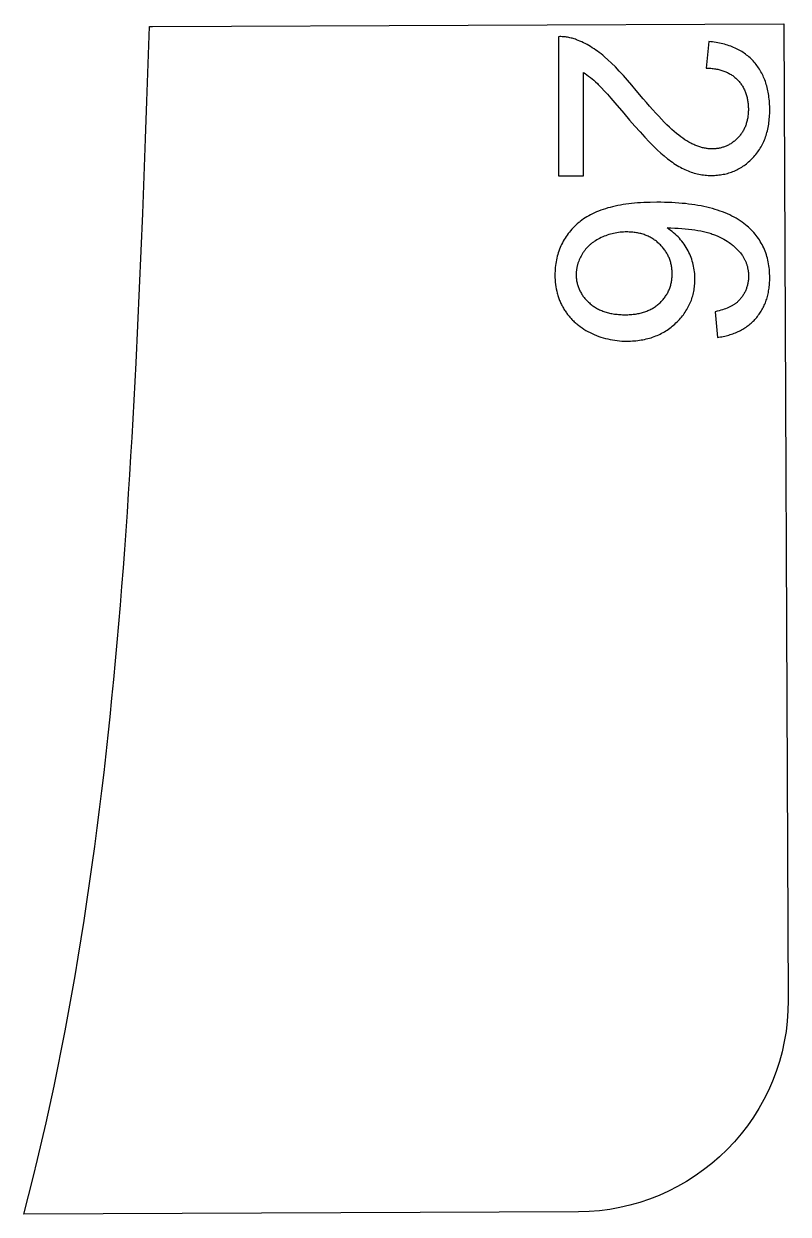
# Model space of a CAD drawing. Extents: x -16189 to 5251, y 3521 to 4024.
# Drawn here: x -3771.9 to -3590.3, y 3741 to 4023.8 of the extents above; entities that cross this region are included whole.
import ezdxf

# ---------------------------------------------------------------- set-up
doc = ezdxf.new("R2010")
doc.units = 0
doc.layers.add('LAYER_03', color=7, linetype='CONTINUOUS')

msp = doc.modelspace()

# ---------------------------------------------------------------- linework, layer by layer
at = {"layer": 'LAYER_03'}
for p, q in [((-3634.37, 3973.13), (-3634.74, 3972.97)), ((-3634.01, 3973.29), (-3634.37, 3973.13)), ((-3633.64, 3973.43), (-3634.01, 3973.29)), ((-3633.27, 3973.56), (-3633.64, 3973.43)), ((-3632.9, 3973.68), (-3633.27, 3973.56)), ((-3632.53, 3973.79), (-3632.9, 3973.68)), ((-3632.15, 3973.89), (-3632.53, 3973.79)), ((-3631.77, 3973.98), (-3632.15, 3973.89)), ((-3631.39, 3974.06), (-3631.77, 3973.98)), ((-3631.01, 3974.13), (-3631.39, 3974.06)), ((-3630.62, 3974.18), (-3631.01, 3974.13)), ((-3630.24, 3974.23), (-3630.62, 3974.18)), ((-3629.85, 3974.27), (-3630.24, 3974.23)), ((-3629.46, 3974.29), (-3629.85, 3974.27)), ((-3629.06, 3974.31), (-3629.46, 3974.29)), ((-3628.67, 3974.32), (-3629.06, 3974.31)), ((-3628.37, 3974.31), (-3628.67, 3974.32)), ((-3628.07, 3974.3), (-3628.37, 3974.31)), ((-3627.78, 3974.29), (-3628.07, 3974.3)), ((-3627.49, 3974.27), (-3627.78, 3974.29)), ((-3627.2, 3974.25), (-3627.49, 3974.27)), ((-3626.92, 3974.21), (-3627.2, 3974.25)), ((-3626.64, 3974.18), (-3626.92, 3974.21)), ((-3626.37, 3974.13), (-3626.64, 3974.18)), ((-3626.09, 3974.09), (-3626.37, 3974.13)), ((-3625.83, 3974.03), (-3626.09, 3974.09)), ((-3625.56, 3973.97), (-3625.83, 3974.03)), ((-3625.3, 3973.91), (-3625.56, 3973.97)), ((-3625.04, 3973.84), (-3625.3, 3973.91)), ((-3624.79, 3973.76), (-3625.04, 3973.84)), ((-3624.54, 3973.68), (-3624.79, 3973.76)), ((-3624.29, 3973.59), (-3624.54, 3973.68)), ((-3624.05, 3973.5), (-3624.29, 3973.59)), ((-3623.81, 3973.4), (-3624.05, 3973.5)), ((-3623.58, 3973.29), (-3623.81, 3973.4)), ((-3623.35, 3973.18), (-3623.58, 3973.29)), ((-3623.12, 3973.07), (-3623.35, 3973.18)), ((-3638.31, 3970.35), (-3638.42, 3970.21)), ((-3638.19, 3970.48), (-3638.31, 3970.35)), ((-3638.07, 3970.61), (-3638.19, 3970.48)), ((-3637.94, 3970.74), (-3638.07, 3970.61)), ((-3637.82, 3970.87), (-3637.94, 3970.74)), ((-3637.69, 3970.99), (-3637.82, 3970.87)), ((-3637.56, 3971.12), (-3637.69, 3970.99)), ((-3637.42, 3971.24), (-3637.56, 3971.12)), ((-3637.29, 3971.35), (-3637.42, 3971.24)), ((-3637.15, 3971.47), (-3637.29, 3971.35)), ((-3637.01, 3971.59), (-3637.15, 3971.47)), ((-3636.86, 3971.7), (-3637.01, 3971.59)), ((-3636.71, 3971.81), (-3636.86, 3971.7)), ((-3636.56, 3971.92), (-3636.71, 3971.81)), ((-3636.41, 3972.02), (-3636.56, 3971.92)), ((-3636.1, 3972.23), (-3636.41, 3972.02)), ((-3635.77, 3972.43), (-3636.1, 3972.23)), ((-3635.44, 3972.62), (-3635.77, 3972.43)), ((-3635.09, 3972.8), (-3635.44, 3972.62)), ((-3634.74, 3972.97), (-3635.09, 3972.8)), ((-3622.89, 3972.95), (-3623.12, 3973.07)), ((-3622.67, 3972.82), (-3622.89, 3972.95)), ((-3622.45, 3972.69), (-3622.67, 3972.82)), ((-3622.24, 3972.55), (-3622.45, 3972.69)), ((-3622.03, 3972.4), (-3622.24, 3972.55)), ((-3621.82, 3972.25), (-3622.03, 3972.4)), ((-3621.62, 3972.1), (-3621.82, 3972.25)), ((-3621.42, 3971.94), (-3621.62, 3972.1)), ((-3621.23, 3971.77), (-3621.42, 3971.94)), ((-3621.04, 3971.6), (-3621.23, 3971.77)), ((-3620.85, 3971.42), (-3621.04, 3971.6)), ((-3620.66, 3971.24), (-3620.85, 3971.42)), ((-3620.49, 3971.05), (-3620.66, 3971.24)), ((-3620.31, 3970.86), (-3620.49, 3971.05)), ((-3620.15, 3970.67), (-3620.31, 3970.86)), ((-3619.99, 3970.48), (-3620.15, 3970.67)), ((-3619.83, 3970.29), (-3619.99, 3970.48)), ((-3619.69, 3970.09), (-3619.83, 3970.29)), ((-3639.95, 3967.67), (-3640.07, 3967.35)), ((-3639.81, 3967.98), (-3639.95, 3967.67)), ((-3639.67, 3968.29), (-3639.81, 3967.98)), ((-3639.51, 3968.59), (-3639.67, 3968.29)), ((-3639.33, 3968.9), (-3639.51, 3968.59)), ((-3639.15, 3969.2), (-3639.33, 3968.9)), ((-3639.05, 3969.35), (-3639.15, 3969.2)), ((-3638.95, 3969.5), (-3639.05, 3969.35)), ((-3638.85, 3969.65), (-3638.95, 3969.5)), ((-3638.75, 3969.79), (-3638.85, 3969.65)), ((-3638.64, 3969.93), (-3638.75, 3969.79)), ((-3638.53, 3970.07), (-3638.64, 3969.93)), ((-3638.42, 3970.21), (-3638.53, 3970.07)), ((-3619.54, 3969.89), (-3619.69, 3970.09)), ((-3619.41, 3969.69), (-3619.54, 3969.89)), ((-3619.27, 3969.48), (-3619.41, 3969.69)), ((-3619.15, 3969.28), (-3619.27, 3969.48)), ((-3619.03, 3969.07), (-3619.15, 3969.28)), ((-3618.92, 3968.86), (-3619.03, 3969.07)), ((-3618.81, 3968.64), (-3618.92, 3968.86)), ((-3618.71, 3968.43), (-3618.81, 3968.64)), ((-3618.61, 3968.21), (-3618.71, 3968.43)), ((-3618.52, 3967.98), (-3618.61, 3968.21)), ((-3618.44, 3967.76), (-3618.52, 3967.98)), ((-3618.36, 3967.53), (-3618.44, 3967.76)), ((-3618.28, 3967.3), (-3618.36, 3967.53)), ((-3640.64, 3964.79), (-3640.65, 3964.62)), ((-3640.63, 3964.95), (-3640.64, 3964.79)), ((-3640.61, 3965.11), (-3640.63, 3964.95)), ((-3640.59, 3965.28), (-3640.61, 3965.11)), ((-3640.57, 3965.44), (-3640.59, 3965.28)), ((-3640.55, 3965.6), (-3640.57, 3965.44)), ((-3640.52, 3965.76), (-3640.55, 3965.6)), ((-3640.49, 3965.92), (-3640.52, 3965.76)), ((-3640.45, 3966.09), (-3640.49, 3965.92)), ((-3640.42, 3966.25), (-3640.45, 3966.09)), ((-3640.38, 3966.41), (-3640.42, 3966.25)), ((-3640.33, 3966.56), (-3640.38, 3966.41)), ((-3640.29, 3966.72), (-3640.33, 3966.56)), ((-3640.24, 3966.88), (-3640.29, 3966.72)), ((-3640.19, 3967.04), (-3640.24, 3966.88)), ((-3640.13, 3967.2), (-3640.19, 3967.04)), ((-3640.07, 3967.35), (-3640.13, 3967.2)), ((-3618.22, 3967.07), (-3618.28, 3967.3)), ((-3618.16, 3966.84), (-3618.22, 3967.07)), ((-3618.1, 3966.6), (-3618.16, 3966.84)), ((-3618.05, 3966.36), (-3618.1, 3966.6)), ((-3618.01, 3966.12), (-3618.05, 3966.36)), ((-3617.97, 3965.88), (-3618.01, 3966.12)), ((-3617.94, 3965.63), (-3617.97, 3965.88)), ((-3617.91, 3965.38), (-3617.94, 3965.63)), ((-3617.89, 3965.13), (-3617.91, 3965.38)), ((-3617.88, 3964.88), (-3617.89, 3965.13)), ((-3617.87, 3964.62), (-3617.88, 3964.88)), ((-3640.66, 3964.46), (-3640.67, 3964.29)), ((-3640.67, 3964.29), (-3640.67, 3964.12)), ((-3640.67, 3964.12), (-3640.66, 3963.88)), ((-3640.65, 3964.62), (-3640.66, 3964.46)), ((-3640.66, 3963.88), (-3640.65, 3963.64)), ((-3640.65, 3963.64), (-3640.64, 3963.41)), ((-3640.64, 3963.41), (-3640.62, 3963.17)), ((-3640.62, 3963.17), (-3640.59, 3962.94)), ((-3640.59, 3962.94), (-3640.56, 3962.71)), ((-3640.56, 3962.71), (-3640.52, 3962.48)), ((-3640.52, 3962.48), (-3640.47, 3962.25)), ((-3640.47, 3962.25), (-3640.42, 3962.03)), ((-3640.42, 3962.03), (-3640.36, 3961.8)), ((-3640.36, 3961.8), (-3640.3, 3961.58)), ((-3618.22, 3961.65), (-3618.16, 3961.88)), ((-3618.16, 3961.88), (-3618.1, 3962.12)), ((-3618.1, 3962.12), (-3618.05, 3962.36)), ((-3618.05, 3962.36), (-3618.01, 3962.6)), ((-3618.01, 3962.6), (-3617.97, 3962.84)), ((-3617.97, 3962.84), (-3617.94, 3963.09)), ((-3617.94, 3963.09), (-3617.91, 3963.34)), ((-3617.91, 3963.34), (-3617.89, 3963.59)), ((-3617.89, 3963.59), (-3617.88, 3963.85)), ((-3617.88, 3963.85), (-3617.87, 3964.1)), ((-3617.87, 3964.36), (-3617.87, 3964.62)), ((-3617.87, 3964.1), (-3617.87, 3964.36)), ((-3640.3, 3961.58), (-3640.23, 3961.36)), ((-3640.23, 3961.36), (-3640.15, 3961.15)), ((-3640.15, 3961.15), (-3640.07, 3960.93)), ((-3640.07, 3960.93), (-3639.98, 3960.72)), ((-3639.98, 3960.72), (-3639.88, 3960.51)), ((-3639.88, 3960.51), (-3639.78, 3960.3)), ((-3639.78, 3960.3), (-3639.67, 3960.1)), ((-3639.67, 3960.1), (-3639.56, 3959.9)), ((-3639.56, 3959.9), (-3639.44, 3959.69)), ((-3639.44, 3959.69), (-3639.32, 3959.49)), ((-3639.32, 3959.49), (-3639.18, 3959.3)), ((-3639.18, 3959.3), (-3639.05, 3959.1)), ((-3639.05, 3959.1), (-3638.9, 3958.91)), ((-3619.54, 3958.88), (-3619.41, 3959.08)), ((-3619.41, 3959.08), (-3619.27, 3959.28)), ((-3619.27, 3959.28), (-3619.15, 3959.48)), ((-3619.15, 3959.48), (-3619.03, 3959.68)), ((-3619.03, 3959.68), (-3618.92, 3959.89)), ((-3618.92, 3959.89), (-3618.81, 3960.1)), ((-3618.81, 3960.1), (-3618.71, 3960.31)), ((-3618.71, 3960.31), (-3618.61, 3960.53)), ((-3618.61, 3960.53), (-3618.52, 3960.75)), ((-3618.52, 3960.75), (-3618.44, 3960.97)), ((-3618.44, 3960.97), (-3618.36, 3961.19)), ((-3618.36, 3961.19), (-3618.28, 3961.42)), ((-3618.28, 3961.42), (-3618.22, 3961.65)), ((-3638.9, 3958.91), (-3638.75, 3958.72)), ((-3638.75, 3958.72), (-3638.6, 3958.53)), ((-3638.6, 3958.53), (-3638.43, 3958.34)), ((-3638.43, 3958.34), (-3638.27, 3958.16)), ((-3638.27, 3958.16), (-3638.09, 3957.98)), ((-3638.09, 3957.98), (-3637.91, 3957.8)), ((-3637.91, 3957.8), (-3637.72, 3957.62)), ((-3637.72, 3957.62), (-3637.53, 3957.44)), ((-3637.53, 3957.44), (-3637.33, 3957.27)), ((-3637.33, 3957.27), (-3637.13, 3957.11)), ((-3637.13, 3957.11), (-3636.92, 3956.95)), ((-3636.92, 3956.95), (-3636.71, 3956.79)), ((-3636.71, 3956.79), (-3636.5, 3956.64)), ((-3636.5, 3956.64), (-3636.28, 3956.49)), ((-3636.28, 3956.49), (-3636.05, 3956.36)), ((-3636.05, 3956.36), (-3635.82, 3956.22)), ((-3635.82, 3956.22), (-3635.59, 3956.09)), ((-3622.7, 3956.08), (-3622.48, 3956.2)), ((-3622.48, 3956.2), (-3622.26, 3956.33)), ((-3622.26, 3956.33), (-3622.04, 3956.47)), ((-3622.04, 3956.47), (-3621.83, 3956.62)), ((-3621.83, 3956.62), (-3621.63, 3956.76)), ((-3621.63, 3956.76), (-3621.43, 3956.92)), ((-3621.43, 3956.92), (-3621.23, 3957.08)), ((-3621.23, 3957.08), (-3621.04, 3957.24)), ((-3621.04, 3957.24), (-3620.85, 3957.41)), ((-3620.85, 3957.41), (-3620.66, 3957.58)), ((-3620.66, 3957.58), (-3620.49, 3957.76)), ((-3620.49, 3957.76), (-3620.31, 3957.94)), ((-3620.31, 3957.94), (-3620.15, 3958.12)), ((-3620.15, 3958.12), (-3619.99, 3958.31)), ((-3619.99, 3958.31), (-3619.83, 3958.5)), ((-3619.83, 3958.5), (-3619.69, 3958.69)), ((-3619.69, 3958.69), (-3619.54, 3958.88)), ((-3635.59, 3956.09), (-3635.35, 3955.97)), ((-3635.35, 3955.97), (-3635.11, 3955.85)), ((-3635.11, 3955.85), (-3634.86, 3955.74)), ((-3634.86, 3955.74), (-3634.61, 3955.64)), ((-3634.61, 3955.64), (-3634.36, 3955.53)), ((-3634.36, 3955.53), (-3634.1, 3955.44)), ((-3634.1, 3955.44), (-3633.83, 3955.35)), ((-3633.83, 3955.35), (-3633.56, 3955.26)), ((-3633.56, 3955.26), (-3633.29, 3955.18)), ((-3633.29, 3955.18), (-3633.01, 3955.11)), ((-3633.01, 3955.11), (-3632.73, 3955.04)), ((-3632.73, 3955.04), (-3632.45, 3954.98)), ((-3632.45, 3954.98), (-3632.16, 3954.92)), ((-3632.16, 3954.92), (-3631.86, 3954.87)), ((-3631.86, 3954.87), (-3631.56, 3954.82)), ((-3631.56, 3954.82), (-3631.26, 3954.78)), ((-3631.26, 3954.78), (-3630.95, 3954.75)), ((-3630.95, 3954.75), (-3630.64, 3954.72)), ((-3630.64, 3954.72), (-3630.32, 3954.69)), ((-3630.32, 3954.69), (-3630, 3954.67)), ((-3630, 3954.67), (-3629.67, 3954.66)), ((-3629.67, 3954.66), (-3629.01, 3954.65)), ((-3629.01, 3954.65), (-3628.37, 3954.66)), ((-3628.37, 3954.66), (-3628.06, 3954.67)), ((-3628.06, 3954.67), (-3627.75, 3954.69)), ((-3627.75, 3954.69), (-3627.44, 3954.72)), ((-3627.44, 3954.72), (-3627.14, 3954.75)), ((-3627.14, 3954.75), (-3626.85, 3954.78)), ((-3626.85, 3954.78), (-3626.56, 3954.82)), ((-3626.56, 3954.82), (-3626.27, 3954.87)), ((-3626.27, 3954.87), (-3625.99, 3954.92)), ((-3625.99, 3954.92), (-3625.71, 3954.98)), ((-3625.71, 3954.98), (-3625.43, 3955.04)), ((-3625.43, 3955.04), (-3625.16, 3955.11)), ((-3625.16, 3955.11), (-3624.9, 3955.18)), ((-3624.9, 3955.18), (-3624.64, 3955.26)), ((-3624.64, 3955.26), (-3624.38, 3955.34)), ((-3624.38, 3955.34), (-3624.13, 3955.43)), ((-3624.13, 3955.43), (-3623.88, 3955.52)), ((-3623.88, 3955.52), (-3623.63, 3955.62)), ((-3623.63, 3955.62), (-3623.39, 3955.73)), ((-3623.39, 3955.73), (-3623.16, 3955.84)), ((-3623.16, 3955.84), (-3622.93, 3955.95)), ((-3622.93, 3955.95), (-3622.7, 3956.08))]:
    msp.add_line(p, q, dxfattribs=at)
msp.add_lwpolyline([(-3640.09, 3741.55), (-3771.89, 3740.98), (-3770.76, 3745.32), (-3769.68, 3749.66), (-3768.62, 3754.01), (-3767.6, 3758.35), (-3766.61, 3762.71), (-3765.64, 3767.06), (-3764.71, 3771.42), (-3763.81, 3775.78), (-3762.93, 3780.15), (-3762.09, 3784.51), (-3761.27, 3788.88), (-3760.47, 3793.26), (-3759.71, 3797.63), (-3758.97, 3802.01), (-3758.25, 3806.4), (-3757.56, 3810.78), (-3756.89, 3815.17), (-3756.25, 3819.56), (-3755.63, 3823.95), (-3755.03, 3828.34), (-3754.45, 3832.74), (-3753.89, 3837.14), (-3753.35, 3841.54), (-3752.83, 3845.94), (-3752.33, 3850.34), (-3751.85, 3854.75), (-3751.39, 3859.16), (-3750.94, 3863.57), (-3750.51, 3867.98), (-3750.09, 3872.4), (-3749.69, 3876.81), (-3749.31, 3881.23), (-3748.94, 3885.65), (-3748.58, 3890.07), (-3748.24, 3894.49), (-3747.91, 3898.91), (-3747.59, 3903.34), (-3747.29, 3907.76), (-3746.99, 3912.19), (-3746.71, 3916.62), (-3746.44, 3921.05), (-3746.18, 3925.48), (-3745.68, 3934.34), (-3745.22, 3943.21), (-3744.79, 3952.08), (-3744.38, 3960.95), (-3744, 3969.83), (-3743.63, 3978.7), (-3743.29, 3987.58), (-3742.95, 3996.46), (-3742.63, 4005.35), (-3742, 4023.11), (-3741.3, 4023.11), (-3591.31, 4023.76), (-3590.3, 3791.77, -0.414214)], format="xyb", close=True, dxfattribs=at)
for points in [[(-3644.86, 4020.7), (-3644.86, 3987.68), (-3638.96, 3987.68), (-3638.96, 4012.18), (-3638.55, 4011.92), (-3638.13, 4011.64), (-3637.71, 4011.34), (-3637.3, 4011.02), (-3636.88, 4010.69), (-3636.47, 4010.34), (-3636.05, 4009.98), (-3635.64, 4009.59), (-3635.42, 4009.38), (-3635.18, 4009.14), (-3634.63, 4008.56), (-3633.98, 4007.86), (-3633.24, 4007.04), (-3632.41, 4006.09), (-3631.48, 4005.02), (-3629.35, 4002.5), (-3627.99, 4000.91), (-3626.71, 3999.43), (-3625.49, 3998.07), (-3624.36, 3996.83), (-3623.3, 3995.71), (-3622.31, 3994.7), (-3621.4, 3993.81), (-3620.56, 3993.04), (-3619.76, 3992.36), (-3618.97, 3991.72), (-3618.59, 3991.42), (-3618.2, 3991.14), (-3617.81, 3990.86), (-3617.43, 3990.6), (-3617.05, 3990.36), (-3616.67, 3990.12), (-3616.3, 3989.9), (-3615.92, 3989.69), (-3615.55, 3989.49), (-3615.19, 3989.3), (-3614.82, 3989.13), (-3614.46, 3988.97), (-3614.09, 3988.82), (-3613.73, 3988.68), (-3613.37, 3988.55), (-3613, 3988.43), (-3612.64, 3988.32), (-3612.27, 3988.22), (-3611.9, 3988.13), (-3611.53, 3988.05), (-3611.17, 3987.98), (-3610.8, 3987.92), (-3610.42, 3987.86), (-3610.05, 3987.82), (-3609.68, 3987.79), (-3609.31, 3987.76), (-3608.93, 3987.75), (-3608.56, 3987.74), (-3608.19, 3987.75), (-3607.83, 3987.76), (-3607.47, 3987.78), (-3607.12, 3987.81), (-3606.76, 3987.85), (-3606.42, 3987.89), (-3606.07, 3987.95), (-3605.73, 3988.01), (-3605.39, 3988.08), (-3605.06, 3988.15), (-3604.73, 3988.24), (-3604.41, 3988.33), (-3604.08, 3988.44), (-3603.77, 3988.55), (-3603.45, 3988.67), (-3603.14, 3988.79), (-3602.83, 3988.93), (-3602.53, 3989.07), (-3602.23, 3989.22), (-3601.94, 3989.38), (-3601.64, 3989.55), (-3601.35, 3989.73), (-3601.07, 3989.91), (-3600.79, 3990.1), (-3600.51, 3990.3), (-3600.24, 3990.51), (-3599.97, 3990.73), (-3599.7, 3990.95), (-3599.44, 3991.19), (-3599.18, 3991.43), (-3598.93, 3991.68), (-3598.68, 3991.94), (-3598.43, 3992.2), (-3598.19, 3992.47), (-3597.96, 3992.75), (-3597.74, 3993.03), (-3597.53, 3993.32), (-3597.32, 3993.61), (-3597.12, 3993.91), (-3596.93, 3994.22), (-3596.75, 3994.53), (-3596.57, 3994.85), (-3596.41, 3995.17), (-3596.25, 3995.5), (-3596.09, 3995.84), (-3595.95, 3996.18), (-3595.81, 3996.53), (-3595.69, 3996.88), (-3595.56, 3997.24), (-3595.45, 3997.6), (-3595.35, 3997.97), (-3595.25, 3998.35), (-3595.16, 3998.73), (-3595.08, 3999.12), (-3595, 3999.51), (-3594.94, 3999.91), (-3594.88, 4000.32), (-3594.83, 4000.73), (-3594.79, 4001.15), (-3594.75, 4001.57), (-3594.72, 4002), (-3594.7, 4002.43), (-3594.69, 4002.87), (-3594.69, 4003.32), (-3594.7, 4004.2), (-3594.72, 4004.63), (-3594.75, 4005.06), (-3594.78, 4005.48), (-3594.82, 4005.89), (-3594.87, 4006.3), (-3594.92, 4006.7), (-3594.98, 4007.1), (-3595.05, 4007.49), (-3595.13, 4007.88), (-3595.21, 4008.26), (-3595.3, 4008.63), (-3595.4, 4009), (-3595.5, 4009.36), (-3595.61, 4009.72), (-3595.73, 4010.07), (-3595.86, 4010.42), (-3595.99, 4010.76), (-3596.13, 4011.09), (-3596.28, 4011.42), (-3596.44, 4011.75), (-3596.6, 4012.06), (-3596.77, 4012.38), (-3596.95, 4012.68), (-3597.13, 4012.98), (-3597.32, 4013.28), (-3597.52, 4013.57), (-3597.73, 4013.85), (-3597.94, 4014.13), (-3598.16, 4014.4), (-3598.39, 4014.67), (-3598.62, 4014.93), (-3598.86, 4015.18), (-3599.11, 4015.43), (-3599.36, 4015.67), (-3599.62, 4015.9), (-3599.89, 4016.13), (-3600.17, 4016.35), (-3600.45, 4016.56), (-3600.73, 4016.76), (-3601.03, 4016.96), (-3601.33, 4017.15), (-3601.63, 4017.34), (-3601.95, 4017.51), (-3602.26, 4017.68), (-3602.59, 4017.85), (-3602.92, 4018), (-3603.26, 4018.15), (-3603.61, 4018.29), (-3603.96, 4018.43), (-3604.32, 4018.56), (-3604.69, 4018.68), (-3605.06, 4018.79), (-3605.44, 4018.9), (-3605.82, 4019), (-3606.21, 4019.09), (-3606.61, 4019.18), (-3607.02, 4019.25), (-3607.43, 4019.33), (-3607.85, 4019.39), (-3608.27, 4019.45), (-3608.7, 4019.5), (-3609.14, 4019.54), (-3609.79, 4013.24), (-3609.5, 4013.23), (-3609.21, 4013.22), (-3608.92, 4013.21), (-3608.64, 4013.19), (-3608.37, 4013.16), (-3608.1, 4013.13), (-3607.83, 4013.1), (-3607.56, 4013.06), (-3607.3, 4013.01), (-3607.05, 4012.96), (-3606.8, 4012.91), (-3606.55, 4012.84), (-3606.3, 4012.78), (-3606.06, 4012.71), (-3605.83, 4012.63), (-3605.6, 4012.55), (-3605.37, 4012.46), (-3605.14, 4012.37), (-3604.92, 4012.27), (-3604.71, 4012.17), (-3604.49, 4012.06), (-3604.29, 4011.95), (-3604.08, 4011.83), (-3603.88, 4011.71), (-3603.69, 4011.58), (-3603.49, 4011.45), (-3603.31, 4011.31), (-3603.12, 4011.17), (-3602.94, 4011.02), (-3602.77, 4010.87), (-3602.59, 4010.71), (-3602.43, 4010.55), (-3602.26, 4010.38), (-3602.1, 4010.21), (-3601.95, 4010.03), (-3601.8, 4009.85), (-3601.66, 4009.67), (-3601.52, 4009.49), (-3601.39, 4009.3), (-3601.26, 4009.11), (-3601.14, 4008.91), (-3601.02, 4008.71), (-3600.91, 4008.51), (-3600.81, 4008.3), (-3600.7, 4008.09), (-3600.61, 4007.88), (-3600.52, 4007.66), (-3600.43, 4007.44), (-3600.35, 4007.22), (-3600.28, 4006.99), (-3600.21, 4006.76), (-3600.14, 4006.53), (-3600.08, 4006.29), (-3600.03, 4006.05), (-3599.98, 4005.81), (-3599.93, 4005.56), (-3599.89, 4005.31), (-3599.86, 4005.06), (-3599.83, 4004.8), (-3599.81, 4004.54), (-3599.79, 4004.27), (-3599.78, 4004), (-3599.77, 4003.73), (-3599.77, 4003.46), (-3599.77, 4003.2), (-3599.78, 4002.94), (-3599.79, 4002.68), (-3599.81, 4002.43), (-3599.83, 4002.19), (-3599.85, 4001.94), (-3599.89, 4001.7), (-3599.92, 4001.46), (-3599.97, 4001.22), (-3600.01, 4000.99), (-3600.06, 4000.76), (-3600.12, 4000.54), (-3600.18, 4000.31), (-3600.25, 4000.09), (-3600.32, 3999.87), (-3600.39, 3999.66), (-3600.47, 3999.45), (-3600.56, 3999.24), (-3600.65, 3999.04), (-3600.75, 3998.84), (-3600.85, 3998.64), (-3600.95, 3998.44), (-3601.06, 3998.25), (-3601.18, 3998.06), (-3601.3, 3997.87), (-3601.42, 3997.69), (-3601.55, 3997.51), (-3601.68, 3997.33), (-3601.82, 3997.16), (-3601.97, 3996.99), (-3602.12, 3996.82), (-3602.27, 3996.66), (-3602.43, 3996.5), (-3602.59, 3996.34), (-3602.75, 3996.19), (-3602.92, 3996.05), (-3603.08, 3995.91), (-3603.25, 3995.77), (-3603.42, 3995.64), (-3603.6, 3995.52), (-3603.77, 3995.4), (-3603.95, 3995.28), (-3604.13, 3995.17), (-3604.31, 3995.07), (-3604.5, 3994.97), (-3604.68, 3994.87), (-3604.87, 3994.79), (-3605.06, 3994.7), (-3605.26, 3994.62), (-3605.45, 3994.55), (-3605.65, 3994.48), (-3605.85, 3994.42), (-3606.05, 3994.36), (-3606.26, 3994.3), (-3606.46, 3994.26), (-3606.67, 3994.21), (-3606.88, 3994.17), (-3607.1, 3994.14), (-3607.31, 3994.11), (-3607.53, 3994.09), (-3607.75, 3994.07), (-3607.97, 3994.06), (-3608.2, 3994.05), (-3608.42, 3994.05), (-3608.64, 3994.05), (-3608.86, 3994.06), (-3609.08, 3994.08), (-3609.3, 3994.09), (-3609.52, 3994.12), (-3609.74, 3994.15), (-3609.97, 3994.19), (-3610.19, 3994.23), (-3610.41, 3994.28), (-3610.64, 3994.33), (-3610.86, 3994.39), (-3611.09, 3994.45), (-3611.32, 3994.52), (-3611.55, 3994.6), (-3611.78, 3994.68), (-3612.01, 3994.77), (-3612.24, 3994.86), (-3612.47, 3994.96), (-3612.7, 3995.06), (-3612.94, 3995.17), (-3613.17, 3995.28), (-3613.41, 3995.4), (-3613.88, 3995.66), (-3614.35, 3995.94), (-3614.83, 3996.24), (-3615.32, 3996.57), (-3615.8, 3996.91), (-3616.3, 3997.29), (-3616.82, 3997.71), (-3617.36, 3998.17), (-3617.93, 3998.67), (-3618.51, 3999.22), (-3619.12, 3999.8), (-3619.75, 4000.43), (-3620.4, 4001.1), (-3621.07, 4001.81), (-3621.77, 4002.56), (-3622.48, 4003.35), (-3623.22, 4004.18), (-3623.98, 4005.05), (-3624.76, 4005.97), (-3626.39, 4007.92), (-3627.44, 4009.2), (-3628.47, 4010.39), (-3629.46, 4011.51), (-3630.42, 4012.55), (-3631.35, 4013.52), (-3632.25, 4014.41), (-3633.12, 4015.22), (-3633.95, 4015.95), (-3634.36, 4016.29), (-3634.77, 4016.62), (-3635.18, 4016.94), (-3635.59, 4017.24), (-3636.01, 4017.54), (-3636.42, 4017.82), (-3636.83, 4018.09), (-3637.25, 4018.35), (-3637.67, 4018.59), (-3638.08, 4018.83), (-3638.5, 4019.05), (-3638.92, 4019.26), (-3639.34, 4019.46), (-3639.76, 4019.65), (-3640.18, 4019.82), (-3640.6, 4019.99), (-3640.85, 4020.08), (-3641.11, 4020.17), (-3641.37, 4020.25), (-3641.63, 4020.33), (-3641.89, 4020.39), (-3642.16, 4020.46), (-3642.42, 4020.51), (-3642.69, 4020.56), (-3642.95, 4020.6), (-3643.22, 4020.63), (-3643.49, 4020.66), (-3643.76, 4020.68), (-3644.03, 4020.7), (-3644.31, 4020.71), (-3644.58, 4020.71)], [(-3607.13, 3949.26), (-3606.77, 3949.31), (-3606.41, 3949.37), (-3606.06, 3949.43), (-3605.71, 3949.5), (-3605.37, 3949.57), (-3605.03, 3949.65), (-3604.7, 3949.74), (-3604.37, 3949.83), (-3604.05, 3949.93), (-3603.73, 3950.03), (-3603.42, 3950.14), (-3603.11, 3950.25), (-3602.81, 3950.37), (-3602.51, 3950.5), (-3602.22, 3950.63), (-3601.93, 3950.77), (-3601.65, 3950.91), (-3601.37, 3951.06), (-3601.1, 3951.22), (-3600.83, 3951.38), (-3600.57, 3951.55), (-3600.31, 3951.72), (-3600.05, 3951.9), (-3599.81, 3952.09), (-3599.56, 3952.28), (-3599.32, 3952.47), (-3599.09, 3952.68), (-3598.86, 3952.89), (-3598.64, 3953.1), (-3598.42, 3953.32), (-3598.2, 3953.55), (-3597.99, 3953.78), (-3597.79, 3954.02), (-3597.59, 3954.26), (-3597.4, 3954.51), (-3597.22, 3954.76), (-3597.04, 3955.01), (-3596.87, 3955.27), (-3596.71, 3955.53), (-3596.55, 3955.8), (-3596.4, 3956.07), (-3596.25, 3956.34), (-3596.11, 3956.62), (-3595.98, 3956.9), (-3595.85, 3957.19), (-3595.73, 3957.48), (-3595.62, 3957.78), (-3595.51, 3958.08), (-3595.41, 3958.38), (-3595.32, 3958.69), (-3595.23, 3959), (-3595.15, 3959.32), (-3595.08, 3959.64), (-3595.01, 3959.97), (-3594.95, 3960.3), (-3594.9, 3960.63), (-3594.85, 3960.97), (-3594.8, 3961.31), (-3594.77, 3961.65), (-3594.74, 3962), (-3594.72, 3962.36), (-3594.7, 3962.71), (-3594.69, 3963.08), (-3594.69, 3963.44), (-3594.69, 3963.93), (-3594.71, 3964.42), (-3594.74, 3964.9), (-3594.78, 3965.37), (-3594.83, 3965.84), (-3594.89, 3966.29), (-3594.96, 3966.75), (-3595.05, 3967.19), (-3595.14, 3967.63), (-3595.25, 3968.07), (-3595.37, 3968.5), (-3595.49, 3968.92), (-3595.63, 3969.33), (-3595.78, 3969.74), (-3595.95, 3970.14), (-3596.12, 3970.54), (-3596.3, 3970.93), (-3596.5, 3971.31), (-3596.71, 3971.69), (-3596.93, 3972.06), (-3597.15, 3972.43), (-3597.39, 3972.79), (-3597.65, 3973.14), (-3597.91, 3973.48), (-3598.18, 3973.82), (-3598.47, 3974.16), (-3598.76, 3974.48), (-3599.07, 3974.8), (-3599.39, 3975.12), (-3599.72, 3975.42), (-3600.06, 3975.72), (-3600.41, 3976.02), (-3600.83, 3976.35), (-3601.27, 3976.67), (-3601.72, 3976.98), (-3602.18, 3977.27), (-3602.66, 3977.56), (-3603.16, 3977.84), (-3603.67, 3978.1), (-3604.2, 3978.36), (-3604.74, 3978.61), (-3605.3, 3978.84), (-3605.87, 3979.07), (-3606.46, 3979.28), (-3607.06, 3979.48), (-3607.68, 3979.68), (-3608.32, 3979.86), (-3608.97, 3980.03), (-3609.64, 3980.2), (-3610.32, 3980.35), (-3611.01, 3980.49), (-3611.73, 3980.62), (-3612.45, 3980.74), (-3613.2, 3980.85), (-3613.96, 3980.95), (-3614.73, 3981.04), (-3615.52, 3981.11), (-3616.32, 3981.18), (-3617.14, 3981.24), (-3617.98, 3981.29), (-3618.83, 3981.32), (-3619.7, 3981.35), (-3620.58, 3981.37), (-3621.48, 3981.37), (-3623.07, 3981.35), (-3624.6, 3981.3), (-3625.35, 3981.25), (-3626.08, 3981.2), (-3626.79, 3981.14), (-3627.5, 3981.07), (-3628.18, 3980.99), (-3628.86, 3980.9), (-3629.52, 3980.8), (-3630.16, 3980.69), (-3630.79, 3980.57), (-3631.41, 3980.44), (-3632.01, 3980.31), (-3632.6, 3980.16), (-3633.18, 3980.01), (-3633.74, 3979.84), (-3634.28, 3979.66), (-3634.81, 3979.48), (-3635.33, 3979.29), (-3635.83, 3979.08), (-3636.32, 3978.87), (-3636.79, 3978.65), (-3637.25, 3978.42), (-3637.7, 3978.18), (-3638.13, 3977.93), (-3638.55, 3977.67), (-3638.95, 3977.4), (-3639.34, 3977.12), (-3639.71, 3976.83), (-3639.89, 3976.68), (-3640.07, 3976.53), (-3640.42, 3976.23), (-3640.75, 3975.92), (-3641.08, 3975.6), (-3641.39, 3975.28), (-3641.7, 3974.95), (-3641.99, 3974.62), (-3642.27, 3974.28), (-3642.54, 3973.93), (-3642.8, 3973.59), (-3643.04, 3973.23), (-3643.28, 3972.87), (-3643.51, 3972.5), (-3643.72, 3972.13), (-3643.93, 3971.75), (-3644.12, 3971.37), (-3644.3, 3970.98), (-3644.47, 3970.59), (-3644.63, 3970.19), (-3644.78, 3969.79), (-3644.92, 3969.38), (-3645.04, 3968.96), (-3645.16, 3968.54), (-3645.26, 3968.11), (-3645.36, 3967.68), (-3645.44, 3967.24), (-3645.51, 3966.8), (-3645.57, 3966.35), (-3645.62, 3965.9), (-3645.66, 3965.44), (-3645.69, 3964.97), (-3645.71, 3964.5), (-3645.71, 3964.02), (-3645.7, 3963.46), (-3645.68, 3962.91), (-3645.64, 3962.37), (-3645.58, 3961.83), (-3645.5, 3961.3), (-3645.41, 3960.78), (-3645.3, 3960.27), (-3645.17, 3959.76), (-3645.1, 3959.51), (-3645.03, 3959.26), (-3644.95, 3959.02), (-3644.87, 3958.77), (-3644.79, 3958.53), (-3644.7, 3958.29), (-3644.6, 3958.05), (-3644.5, 3957.81), (-3644.4, 3957.58), (-3644.29, 3957.34), (-3644.18, 3957.11), (-3644.07, 3956.88), (-3643.95, 3956.65), (-3643.82, 3956.43), (-3643.7, 3956.2), (-3643.56, 3955.98), (-3643.43, 3955.76), (-3643.29, 3955.54), (-3643.14, 3955.33), (-3643, 3955.12), (-3642.85, 3954.91), (-3642.69, 3954.7), (-3642.53, 3954.5), (-3642.37, 3954.3), (-3642.21, 3954.11), (-3642.04, 3953.91), (-3641.86, 3953.72), (-3641.69, 3953.53), (-3641.51, 3953.35), (-3641.32, 3953.17), (-3641.14, 3952.99), (-3640.94, 3952.81), (-3640.75, 3952.64), (-3640.55, 3952.47), (-3640.35, 3952.3), (-3640.14, 3952.14), (-3639.72, 3951.82), (-3639.28, 3951.52), (-3638.83, 3951.22), (-3638.36, 3950.94), (-3637.88, 3950.67), (-3637.38, 3950.41), (-3636.87, 3950.16), (-3636.36, 3949.93), (-3635.84, 3949.72), (-3635.32, 3949.52), (-3634.79, 3949.34), (-3634.26, 3949.17), (-3633.72, 3949.02), (-3633.17, 3948.89), (-3632.62, 3948.77), (-3632.07, 3948.66), (-3631.51, 3948.58), (-3630.95, 3948.51), (-3630.38, 3948.45), (-3629.8, 3948.41), (-3629.22, 3948.39), (-3628.64, 3948.38), (-3628.19, 3948.38), (-3627.75, 3948.4), (-3627.32, 3948.42), (-3626.89, 3948.45), (-3626.46, 3948.48), (-3626.04, 3948.53), (-3625.63, 3948.58), (-3625.22, 3948.65), (-3624.82, 3948.72), (-3624.42, 3948.8), (-3624.03, 3948.89), (-3623.64, 3948.98), (-3623.26, 3949.09), (-3622.88, 3949.2), (-3622.51, 3949.33), (-3622.14, 3949.46), (-3621.78, 3949.6), (-3621.42, 3949.74), (-3621.07, 3949.9), (-3620.72, 3950.06), (-3620.38, 3950.24), (-3620.04, 3950.42), (-3619.71, 3950.61), (-3619.38, 3950.8), (-3619.06, 3951.01), (-3618.75, 3951.22), (-3618.44, 3951.45), (-3618.13, 3951.68), (-3617.83, 3951.92), (-3617.54, 3952.17), (-3617.25, 3952.42), (-3616.96, 3952.69), (-3616.68, 3952.96), (-3616.41, 3953.24), (-3616.15, 3953.51), (-3615.9, 3953.8), (-3615.66, 3954.08), (-3615.43, 3954.37), (-3615.2, 3954.66), (-3614.99, 3954.96), (-3614.78, 3955.26), (-3614.58, 3955.56), (-3614.39, 3955.87), (-3614.21, 3956.18), (-3614.04, 3956.49), (-3613.87, 3956.81), (-3613.72, 3957.13), (-3613.57, 3957.46), (-3613.44, 3957.79), (-3613.31, 3958.12), (-3613.19, 3958.45), (-3613.08, 3958.79), (-3612.98, 3959.13), (-3612.89, 3959.48), (-3612.8, 3959.83), (-3612.73, 3960.18), (-3612.66, 3960.54), (-3612.6, 3960.9), (-3612.56, 3961.26), (-3612.52, 3961.63), (-3612.49, 3962), (-3612.46, 3962.38), (-3612.45, 3962.75), (-3612.45, 3963.14), (-3612.45, 3963.57), (-3612.47, 3964.01), (-3612.5, 3964.44), (-3612.55, 3964.87), (-3612.61, 3965.3), (-3612.68, 3965.73), (-3612.76, 3966.15), (-3612.85, 3966.57), (-3612.96, 3966.99), (-3613.08, 3967.4), (-3613.22, 3967.82), (-3613.37, 3968.23), (-3613.53, 3968.64), (-3613.7, 3969.05), (-3613.88, 3969.45), (-3614.08, 3969.85), (-3614.29, 3970.25), (-3614.52, 3970.64), (-3614.76, 3971.02), (-3615.01, 3971.39), (-3615.27, 3971.76), (-3615.55, 3972.11), (-3615.85, 3972.47), (-3616.15, 3972.81), (-3616.47, 3973.14), (-3616.81, 3973.47), (-3617.15, 3973.79), (-3617.51, 3974.1), (-3617.89, 3974.4), (-3618.28, 3974.7), (-3618.68, 3974.99), (-3619.09, 3975.27), (-3618.17, 3975.26), (-3617.27, 3975.23), (-3616.4, 3975.19), (-3615.56, 3975.14), (-3614.74, 3975.07), (-3613.95, 3974.99), (-3613.19, 3974.9), (-3612.45, 3974.8), (-3611.75, 3974.69), (-3611.06, 3974.56), (-3610.41, 3974.42), (-3609.78, 3974.27), (-3609.18, 3974.1), (-3608.61, 3973.92), (-3608.33, 3973.83), (-3608.06, 3973.73), (-3607.79, 3973.63), (-3607.54, 3973.53), (-3607.04, 3973.32), (-3606.55, 3973.1), (-3606.09, 3972.86), (-3605.63, 3972.62), (-3605.19, 3972.37), (-3604.77, 3972.11), (-3604.36, 3971.84), (-3603.97, 3971.56), (-3603.78, 3971.41), (-3603.59, 3971.26), (-3603.41, 3971.12), (-3603.23, 3970.96), (-3603.05, 3970.81), (-3602.88, 3970.66), (-3602.71, 3970.5), (-3602.55, 3970.34), (-3602.39, 3970.17), (-3602.23, 3970.01), (-3602.08, 3969.84), (-3601.93, 3969.67), (-3601.78, 3969.5), (-3601.64, 3969.32), (-3601.5, 3969.14), (-3601.27, 3968.83), (-3601.17, 3968.69), (-3601.08, 3968.54), (-3600.99, 3968.4), (-3600.9, 3968.25), (-3600.81, 3968.11), (-3600.73, 3967.96), (-3600.65, 3967.81), (-3600.58, 3967.66), (-3600.51, 3967.51), (-3600.44, 3967.36), (-3600.37, 3967.2), (-3600.31, 3967.05), (-3600.25, 3966.89), (-3600.19, 3966.73), (-3600.14, 3966.57), (-3600.09, 3966.41), (-3600.05, 3966.25), (-3600, 3966.08), (-3599.96, 3965.92), (-3599.93, 3965.75), (-3599.89, 3965.58), (-3599.86, 3965.41), (-3599.84, 3965.24), (-3599.81, 3965.07), (-3599.79, 3964.89), (-3599.77, 3964.72), (-3599.76, 3964.54), (-3599.75, 3964.36), (-3599.74, 3964.18), (-3599.73, 3964), (-3599.73, 3963.82), (-3599.74, 3963.59), (-3599.74, 3963.37), (-3599.76, 3963.14), (-3599.77, 3962.92), (-3599.8, 3962.71), (-3599.83, 3962.49), (-3599.86, 3962.28), (-3599.9, 3962.07), (-3599.94, 3961.86), (-3599.99, 3961.65), (-3600.04, 3961.45), (-3600.1, 3961.25), (-3600.17, 3961.05), (-3600.24, 3960.85), (-3600.31, 3960.65), (-3600.39, 3960.46), (-3600.47, 3960.27), (-3600.56, 3960.08), (-3600.66, 3959.9), (-3600.76, 3959.71), (-3600.86, 3959.53), (-3600.97, 3959.35), (-3601.09, 3959.17), (-3601.21, 3959), (-3601.33, 3958.83), (-3601.47, 3958.66), (-3601.6, 3958.49), (-3601.74, 3958.32), (-3601.89, 3958.16), (-3602.04, 3958), (-3602.2, 3957.84), (-3602.36, 3957.68), (-3602.46, 3957.59), (-3602.57, 3957.5), (-3602.68, 3957.41), (-3602.8, 3957.32), (-3602.92, 3957.23), (-3603.04, 3957.14), (-3603.17, 3957.06), (-3603.3, 3956.98), (-3603.43, 3956.89), (-3603.57, 3956.81), (-3603.72, 3956.73), (-3603.86, 3956.65), (-3604.17, 3956.5), (-3604.49, 3956.35), (-3604.82, 3956.21), (-3605.17, 3956.07), (-3605.54, 3955.94), (-3605.92, 3955.82), (-3606.32, 3955.7), (-3606.73, 3955.58), (-3607.16, 3955.47), (-3607.61, 3955.37)]]:
    msp.add_lwpolyline(points, close=True, dxfattribs=at)

doc.saveas('drawing.dxf')
